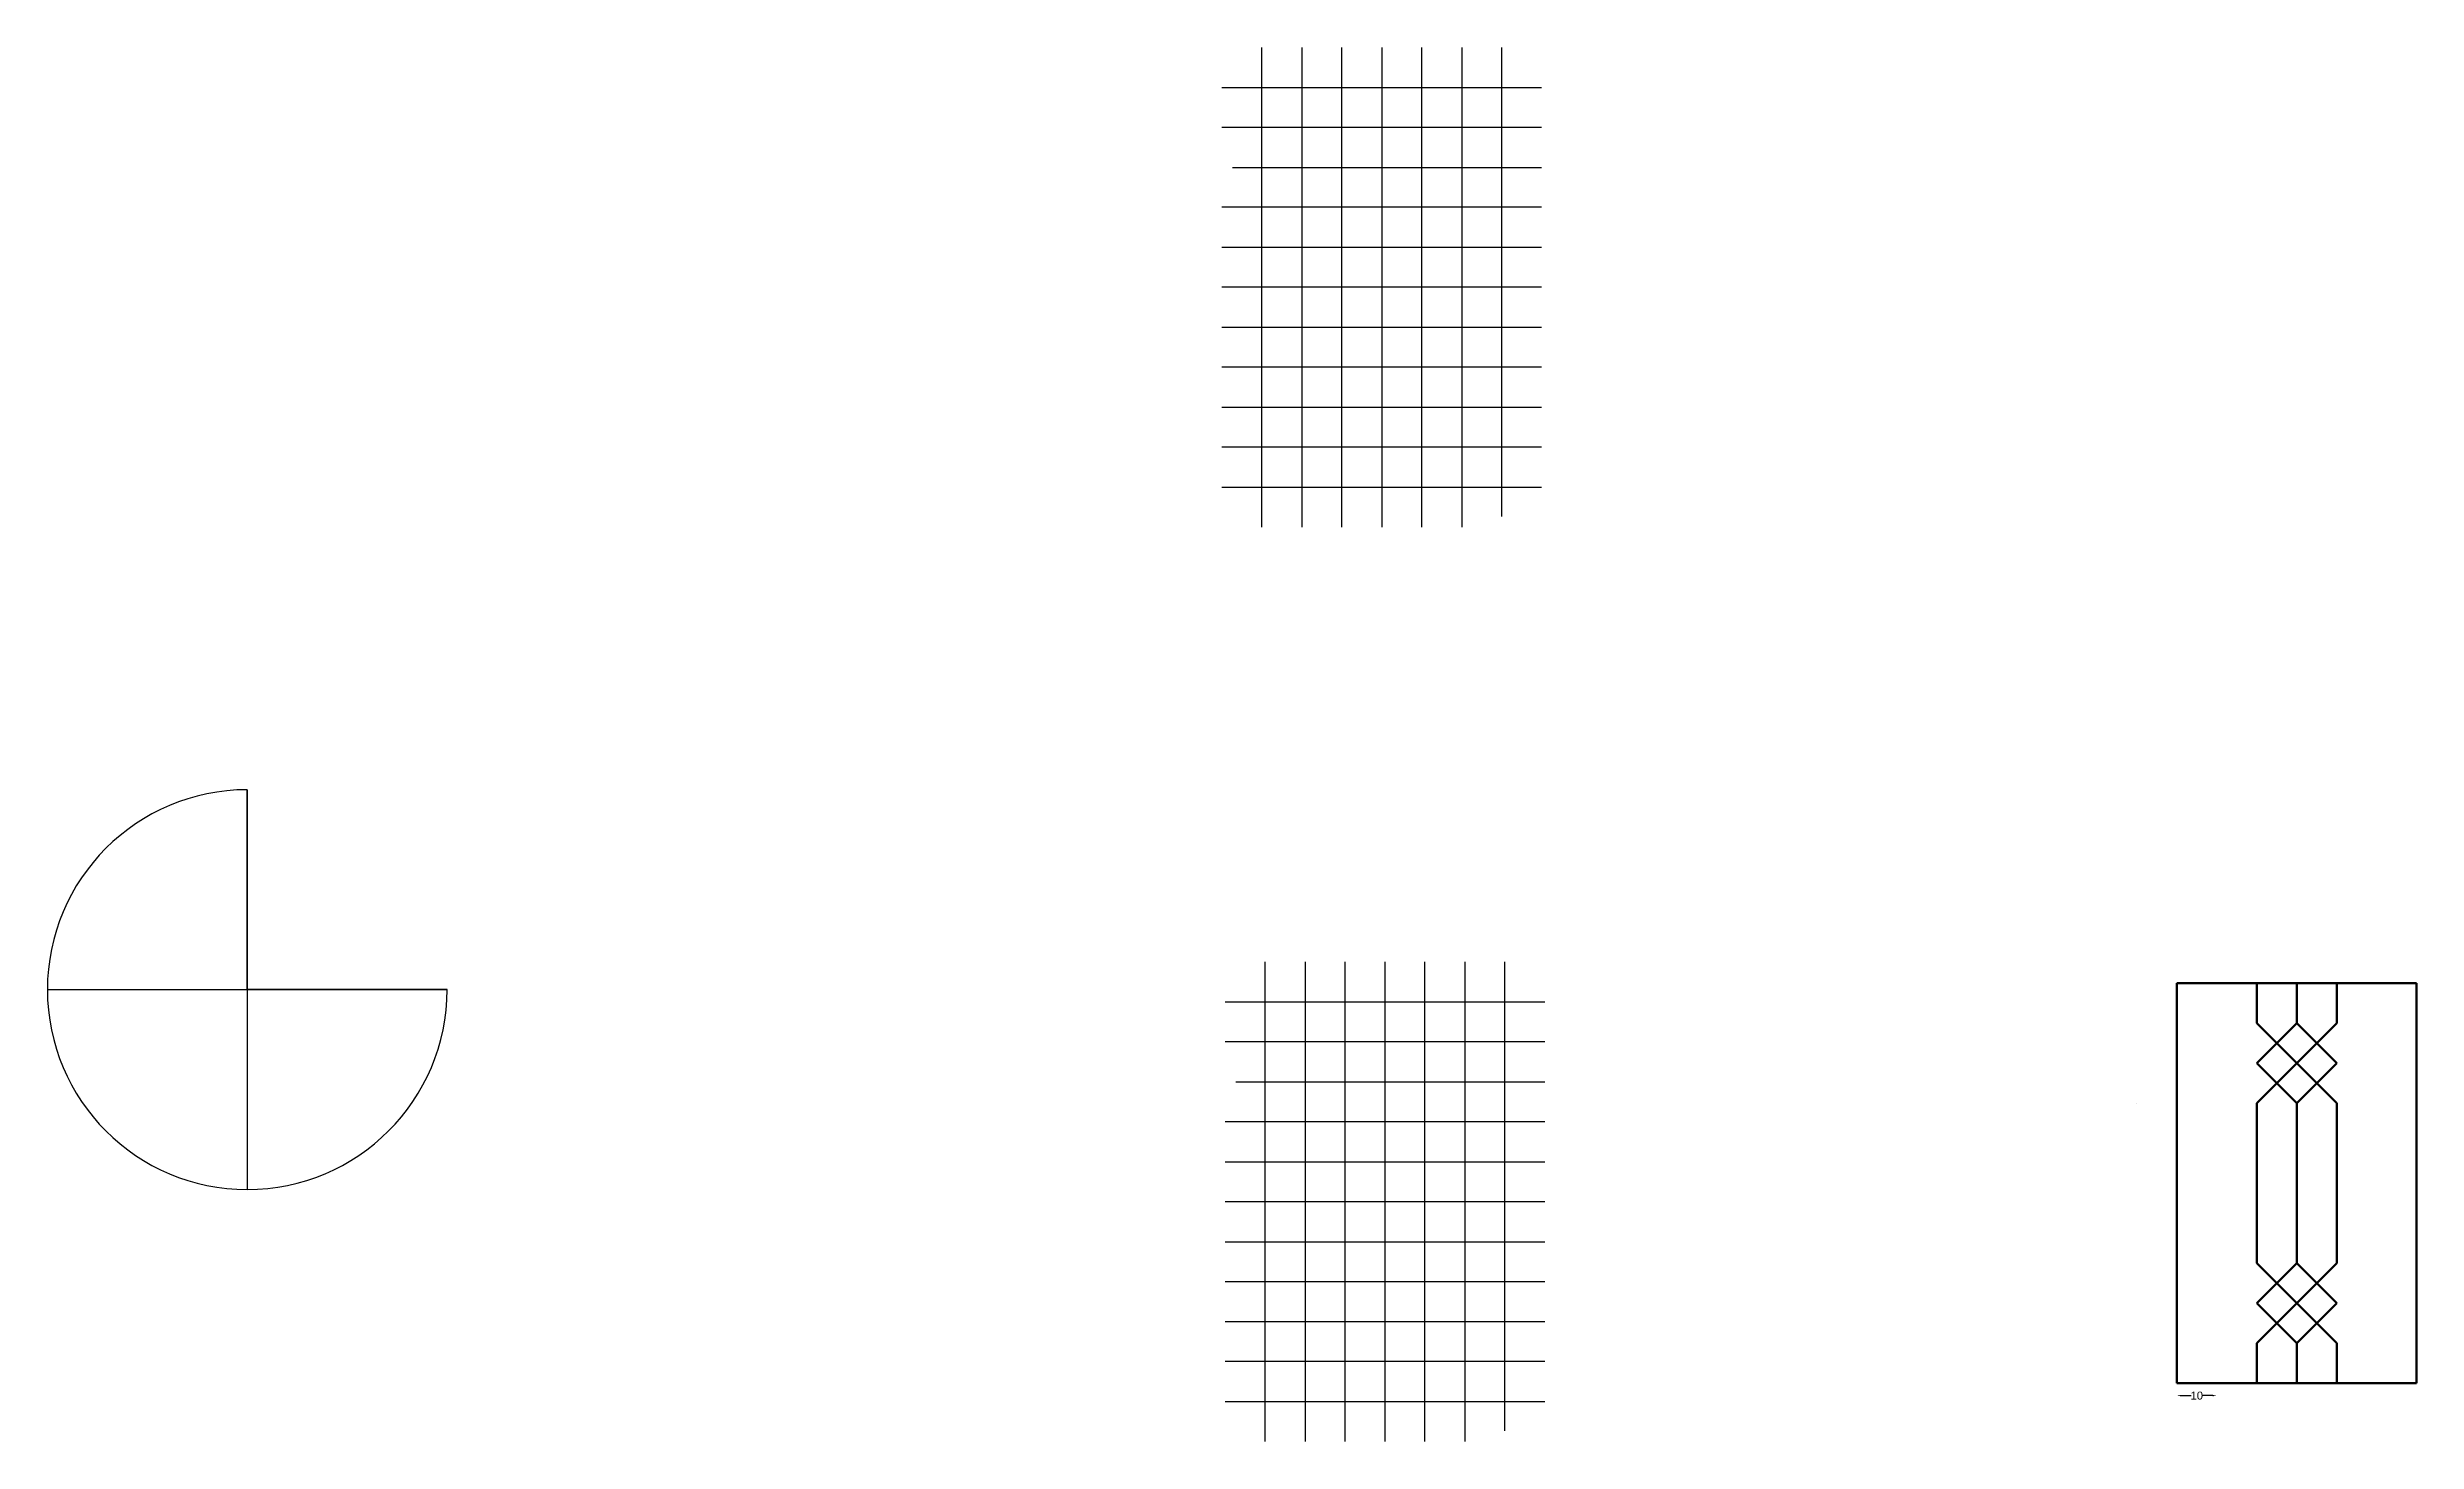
# Model space of a CAD drawing. Header units: inches. Extents: x -503 to 822, y -11 to 344.
# Drawn here: x -503 to 90, y -5 to 344 of the extents above; entities that cross this region are included whole.
import ezdxf

# ---------------------------------------------------------------- set-up
doc = ezdxf.new("R2010")
doc.units = ezdxf.units.IN
doc.header["$MEASUREMENT"] = 0
doc.styles.get("Standard").update_dxf_attribs({"font": 'arial.ttf'})
doc.dimstyles.get("Standard").update_dxf_attribs({"dimtxt": 2, "dimasz": 1, "dimexe": 0.18, "dimexo": 0.0625, "dimgap": 0.09, "dimtad": 0, "dimtih": 1, "dimtoh": 1, "dimdec": 0, "dimzin": 0, "dimdsep": 46, "dimtxsty": 'Standard', "dimcen": 1, "dimse1": 1, "dimse2": 1, "dimadec": 0, "dimazin": 0, "dimtfac": 1, "dimtdec": 0, "dimtofl": 0, "dimtmove": 0, "dimatfit": 3, "dimfxl": 1, "dimtolj": 1, "dimtzin": 0, "dimarcsym": 0})

# ---------------------------------------------------------------- blocks, each defined once
blk = doc.blocks.new('*D1')
at = {"color": 0, "lineweight": -2, "transparency": 16777216}
for p, q in [((31, 6.84), (33.58, 6.84)), ((39, 6.84), (36.42, 6.84))]:
    blk.add_line(p, q, dxfattribs=at)
at = {"color": 0, "transparency": 16777216}
for points in [[(31, 7.01), (31, 6.68), (30, 6.84)], [(39, 7.01), (39, 6.68), (40, 6.84)]]:
    blk.add_solid(points, dxfattribs=at)
at = {"layer": 'Defpoints', "color": 0, "transparency": 16777216}
for p in [(30, 10), (40, 10), (40, 6.84)]:
    blk.add_point(p, dxfattribs=at)
at = {"color": 0, "transparency": 16777216, "insert": (35, 6.84), "char_height": 2, "attachment_point": 5}
blk.add_mtext('\\A1;10', dxfattribs=at)

msp = doc.modelspace()

# ---------------------------------------------------------------- linework, layer by layer
at = {"transparency": 33554684}
for p, q in [((-198.9, 334.1), (-198.9, 344.1)), ((-188.9, 344.1), (-188.9, 334.1)), ((-178.9, 334.1), (-178.9, 344.1)), ((-168.9, 344.1), (-168.9, 334.1)), ((-158.9, 334.1), (-158.9, 344.1)), ((-148.9, 344.1), (-148.9, 334.1)), ((-138.9, 334.1), (-138.9, 344.1)), ((-208.9, 334.1), (-198.9, 334.1)), ((-198.9, 324.1), (-198.9, 334.1)), ((-198.9, 334.1), (-188.9, 334.1)), ((-188.9, 334.1), (-188.9, 324.1)), ((-188.9, 334.1), (-178.9, 334.1)), ((-178.9, 324.1), (-178.9, 334.1)), ((-178.9, 334.1), (-168.9, 334.1)), ((-168.9, 334.1), (-168.9, 324.1)), ((-168.9, 334.1), (-158.9, 334.1)), ((-158.9, 324.1), (-158.9, 334.1)), ((-158.9, 334.1), (-148.9, 334.1)), ((-148.9, 334.1), (-148.9, 324.1)), ((-148.9, 334.1), (-138.9, 334.1)), ((-138.9, 324.1), (-138.9, 334.1)), ((-138.9, 334.1), (-128.9, 334.1)), ((-198.9, 324.1), (-208.9, 324.1)), ((-198.9, 314.1), (-198.9, 324.1)), ((-188.9, 324.1), (-198.9, 324.1)), ((-188.9, 324.1), (-188.9, 314.1)), ((-178.9, 324.1), (-188.9, 324.1)), ((-178.9, 314.1), (-178.9, 324.1)), ((-168.9, 324.1), (-178.9, 324.1)), ((-168.9, 324.1), (-168.9, 314.1)), ((-158.9, 324.1), (-168.9, 324.1)), ((-158.9, 314.1), (-158.9, 324.1)), ((-148.9, 324.1), (-158.9, 324.1)), ((-148.9, 324.1), (-148.9, 314.1)), ((-138.9, 324.1), (-148.9, 324.1)), ((-138.9, 314.1), (-138.9, 324.1)), ((-128.9, 324.1), (-138.9, 324.1)), ((-206.22, 314.1), (-188.9, 314.1)), ((-198.9, 304.1), (-198.9, 314.1)), ((-188.9, 314.1), (-188.9, 304.1)), ((-188.9, 314.1), (-178.9, 314.1)), ((-178.9, 304.1), (-178.9, 314.1)), ((-178.9, 314.1), (-168.9, 314.1)), ((-168.9, 314.1), (-168.9, 304.1)), ((-168.9, 314.1), (-158.9, 314.1)), ((-158.9, 304.1), (-158.9, 314.1)), ((-158.9, 314.1), (-148.9, 314.1)), ((-148.9, 314.1), (-148.9, 304.1)), ((-148.9, 314.1), (-138.9, 314.1)), ((-138.9, 304.1), (-138.9, 314.1)), ((-138.9, 314.1), (-128.9, 314.1)), ((-208.9, 304.1), (-208.9, 304.1)), ((-198.9, 304.1), (-208.9, 304.1)), ((-198.9, 294.1), (-198.9, 304.1)), ((-188.9, 304.1), (-198.9, 304.1)), ((-188.9, 304.1), (-188.9, 294.1)), ((-178.9, 304.1), (-188.9, 304.1)), ((-178.9, 294.1), (-178.9, 304.1)), ((-168.9, 304.1), (-178.9, 304.1)), ((-168.9, 304.1), (-168.9, 294.1)), ((-158.9, 304.1), (-168.9, 304.1)), ((-158.9, 294.1), (-158.9, 304.1)), ((-148.9, 304.1), (-158.9, 304.1)), ((-148.9, 304.1), (-148.9, 294.1)), ((-138.9, 304.1), (-148.9, 304.1)), ((-138.9, 294.1), (-138.9, 304.1)), ((-128.9, 304.1), (-138.9, 304.1)), ((-208.9, 294.1), (-198.9, 294.1)), ((-198.9, 294.1), (-188.9, 294.1)), ((-198.9, 284.1), (-198.9, 294.1)), ((-188.9, 294.1), (-178.9, 294.1)), ((-188.9, 294.1), (-188.9, 284.1)), ((-178.9, 294.1), (-168.9, 294.1)), ((-178.9, 284.1), (-178.9, 294.1)), ((-168.9, 294.1), (-158.9, 294.1)), ((-168.9, 294.1), (-168.9, 284.1)), ((-158.9, 294.1), (-148.9, 294.1)), ((-158.9, 284.1), (-158.9, 294.1)), ((-148.9, 294.1), (-138.9, 294.1)), ((-148.9, 294.1), (-148.9, 284.1)), ((-138.9, 294.1), (-128.9, 294.1)), ((-138.9, 284.1), (-138.9, 294.1)), ((-198.9, 284.1), (-208.9, 284.1)), ((-188.9, 284.1), (-198.9, 284.1)), ((-198.9, 274.1), (-198.9, 284.1)), ((-178.9, 284.1), (-188.9, 284.1)), ((-188.9, 284.1), (-188.9, 274.1)), ((-168.9, 284.1), (-178.9, 284.1)), ((-178.9, 274.1), (-178.9, 284.1)), ((-158.9, 284.1), (-168.9, 284.1)), ((-168.9, 284.1), (-168.9, 274.1)), ((-148.9, 284.1), (-158.9, 284.1)), ((-158.9, 274.1), (-158.9, 284.1)), ((-138.9, 284.1), (-148.9, 284.1)), ((-148.9, 284.1), (-148.9, 274.1)), ((-128.9, 284.1), (-138.9, 284.1)), ((-138.9, 274.1), (-138.9, 284.1)), ((-208.9, 274.1), (-198.9, 274.1)), ((-198.9, 274.1), (-188.9, 274.1)), ((-198.9, 264.1), (-198.9, 274.1)), ((-188.9, 274.1), (-178.9, 274.1)), ((-188.9, 274.1), (-188.9, 264.1)), ((-178.9, 274.1), (-168.9, 274.1)), ((-178.9, 264.1), (-178.9, 274.1)), ((-168.9, 274.1), (-158.9, 274.1)), ((-168.9, 274.1), (-168.9, 264.1)), ((-158.9, 274.1), (-148.9, 274.1)), ((-158.9, 264.1), (-158.9, 274.1)), ((-148.9, 274.1), (-138.9, 274.1)), ((-148.9, 274.1), (-148.9, 264.1)), ((-138.9, 274.1), (-128.9, 274.1)), ((-138.9, 264.1), (-138.9, 274.1)), ((-198.9, 264.1), (-208.9, 264.1)), ((-188.9, 264.1), (-198.9, 264.1)), ((-198.9, 254.1), (-198.9, 264.1)), ((-178.9, 264.1), (-188.9, 264.1)), ((-188.9, 264.1), (-188.9, 254.1)), ((-168.9, 264.1), (-178.9, 264.1)), ((-178.9, 254.1), (-178.9, 264.1)), ((-158.9, 264.1), (-168.9, 264.1)), ((-168.9, 264.1), (-168.9, 254.1)), ((-148.9, 264.1), (-158.9, 264.1)), ((-158.9, 254.1), (-158.9, 264.1)), ((-138.9, 264.1), (-148.9, 264.1)), ((-148.9, 264.1), (-148.9, 254.1)), ((-128.9, 264.1), (-138.9, 264.1)), ((-138.9, 254.1), (-138.9, 264.1)), ((-208.9, 254.1), (-198.9, 254.1)), ((-198.9, 254.1), (-188.9, 254.1)), ((-198.9, 244.1), (-198.9, 254.1)), ((-188.9, 254.1), (-178.9, 254.1)), ((-188.9, 254.1), (-188.9, 244.1)), ((-178.9, 254.1), (-168.9, 254.1)), ((-178.9, 244.1), (-178.9, 254.1)), ((-168.9, 254.1), (-158.9, 254.1)), ((-168.9, 254.1), (-168.9, 244.1)), ((-158.9, 254.1), (-148.9, 254.1)), ((-158.9, 244.1), (-158.9, 254.1)), ((-148.9, 254.1), (-138.9, 254.1)), ((-148.9, 254.1), (-148.9, 244.1)), ((-138.9, 254.1), (-128.9, 254.1)), ((-138.9, 244.1), (-138.9, 254.1)), ((-198.9, 244.1), (-208.9, 244.1)), ((-188.9, 244.1), (-198.9, 244.1)), ((-198.9, 234.1), (-198.9, 244.1)), ((-178.9, 244.1), (-188.9, 244.1)), ((-188.9, 244.1), (-188.9, 234.1)), ((-168.9, 244.1), (-178.9, 244.1)), ((-178.9, 234.1), (-178.9, 244.1)), ((-158.9, 244.1), (-168.9, 244.1)), ((-168.9, 244.1), (-168.9, 234.1)), ((-148.9, 244.1), (-158.9, 244.1)), ((-158.9, 234.1), (-158.9, 244.1)), ((-138.9, 244.1), (-148.9, 244.1)), ((-148.9, 244.1), (-148.9, 234.1)), ((-128.9, 244.1), (-138.9, 244.1)), ((-138.9, 234.1), (-138.9, 244.1)), ((-208.9, 234.1), (-198.9, 234.1)), ((-198.9, 234.1), (-188.9, 234.1)), ((-198.9, 224.1), (-198.9, 234.1)), ((-188.9, 234.1), (-178.9, 234.1)), ((-188.9, 234.1), (-188.9, 224.1)), ((-178.9, 234.1), (-168.9, 234.1)), ((-178.9, 224.1), (-178.9, 234.1)), ((-168.9, 234.1), (-158.9, 234.1)), ((-168.9, 234.1), (-168.9, 224.1)), ((-158.9, 234.1), (-148.9, 234.1)), ((-158.9, 224.1), (-158.9, 234.1)), ((-148.9, 234.1), (-138.9, 234.1)), ((-148.9, 234.1), (-148.9, 224.1)), ((-138.9, 234.1), (-128.9, 234.1)), ((-138.9, 226.78), (-138.9, 234.1)), ((-452.74, 108.41), (-452.74, 158.41)), ((-452.74, 158.41), (-452.74, 58.41)), ((-198.1, 105.35), (-198.1, 115.35)), ((-188.1, 115.35), (-188.1, 105.35)), ((-178.1, 105.35), (-178.1, 115.35)), ((-168.1, 115.35), (-168.1, 105.35)), ((-158.1, 105.35), (-158.1, 115.35)), ((-148.1, 115.35), (-148.1, 105.35)), ((-138.1, 105.35), (-138.1, 115.35)), ((-502.74, 108.41), (-492.74, 108.41)), ((-492.74, 108.41), (-402.74, 108.41)), ((-402.74, 108.41), (-452.74, 108.41)), ((-208.1, 105.35), (-198.1, 105.35)), ((-198.1, 95.35), (-198.1, 105.35)), ((-198.1, 105.35), (-188.1, 105.35)), ((-188.1, 105.35), (-188.1, 95.35)), ((-188.1, 105.35), (-178.1, 105.35)), ((-178.1, 95.35), (-178.1, 105.35)), ((-178.1, 105.35), (-168.1, 105.35)), ((-168.1, 105.35), (-168.1, 95.35)), ((-168.1, 105.35), (-158.1, 105.35)), ((-158.1, 95.35), (-158.1, 105.35)), ((-158.1, 105.35), (-148.1, 105.35)), ((-148.1, 105.35), (-148.1, 95.35)), ((-148.1, 105.35), (-138.1, 105.35)), ((-138.1, 95.35), (-138.1, 105.35)), ((-138.1, 105.35), (-128.1, 105.35)), ((-198.1, 95.35), (-208.1, 95.35)), ((-198.1, 85.35), (-198.1, 95.35)), ((-188.1, 95.35), (-198.1, 95.35)), ((-188.1, 95.35), (-188.1, 85.35)), ((-178.1, 95.35), (-188.1, 95.35)), ((-178.1, 85.35), (-178.1, 95.35)), ((-168.1, 95.35), (-178.1, 95.35)), ((-168.1, 95.35), (-168.1, 85.35)), ((-158.1, 95.35), (-168.1, 95.35)), ((-158.1, 85.35), (-158.1, 95.35)), ((-148.1, 95.35), (-158.1, 95.35)), ((-148.1, 95.35), (-148.1, 85.35)), ((-138.1, 95.35), (-148.1, 95.35)), ((-138.1, 85.35), (-138.1, 95.35)), ((-128.1, 95.35), (-138.1, 95.35)), ((-205.42, 85.35), (-188.1, 85.35)), ((-198.1, 75.35), (-198.1, 85.35)), ((-188.1, 85.35), (-188.1, 75.35)), ((-188.1, 85.35), (-178.1, 85.35)), ((-178.1, 75.35), (-178.1, 85.35)), ((-178.1, 85.35), (-168.1, 85.35)), ((-168.1, 85.35), (-168.1, 75.35)), ((-168.1, 85.35), (-158.1, 85.35)), ((-158.1, 75.35), (-158.1, 85.35)), ((-158.1, 85.35), (-148.1, 85.35)), ((-148.1, 85.35), (-148.1, 75.35)), ((-148.1, 85.35), (-138.1, 85.35)), ((-138.1, 75.35), (-138.1, 85.35)), ((-138.1, 85.35), (-128.1, 85.35)), ((-208.1, 75.35), (-208.1, 75.35)), ((-198.1, 75.35), (-208.1, 75.35)), ((-198.1, 65.35), (-198.1, 75.35)), ((-188.1, 75.35), (-198.1, 75.35)), ((-188.1, 75.35), (-188.1, 65.35)), ((-178.1, 75.35), (-188.1, 75.35)), ((-178.1, 65.35), (-178.1, 75.35)), ((-168.1, 75.35), (-178.1, 75.35)), ((-168.1, 75.35), (-168.1, 65.35)), ((-158.1, 75.35), (-168.1, 75.35)), ((-158.1, 65.35), (-158.1, 75.35)), ((-148.1, 75.35), (-158.1, 75.35)), ((-148.1, 75.35), (-148.1, 65.35)), ((-138.1, 75.35), (-148.1, 75.35)), ((-138.1, 65.35), (-138.1, 75.35)), ((-128.1, 75.35), (-138.1, 75.35)), ((-208.1, 65.35), (-198.1, 65.35)), ((-198.1, 65.35), (-188.1, 65.35)), ((-198.1, 55.35), (-198.1, 65.35)), ((-188.1, 65.35), (-178.1, 65.35)), ((-188.1, 65.35), (-188.1, 55.35)), ((-178.1, 65.35), (-168.1, 65.35)), ((-178.1, 55.35), (-178.1, 65.35)), ((-168.1, 65.35), (-158.1, 65.35)), ((-168.1, 65.35), (-168.1, 55.35)), ((-158.1, 65.35), (-148.1, 65.35)), ((-158.1, 55.35), (-158.1, 65.35)), ((-148.1, 65.35), (-138.1, 65.35)), ((-148.1, 65.35), (-148.1, 55.35)), ((-138.1, 65.35), (-128.1, 65.35)), ((-138.1, 55.35), (-138.1, 65.35)), ((-198.1, 55.35), (-208.1, 55.35)), ((-188.1, 55.35), (-198.1, 55.35)), ((-198.1, 45.35), (-198.1, 55.35)), ((-178.1, 55.35), (-188.1, 55.35)), ((-188.1, 55.35), (-188.1, 45.35)), ((-168.1, 55.35), (-178.1, 55.35)), ((-178.1, 45.35), (-178.1, 55.35)), ((-158.1, 55.35), (-168.1, 55.35)), ((-168.1, 55.35), (-168.1, 45.35)), ((-148.1, 55.35), (-158.1, 55.35)), ((-158.1, 45.35), (-158.1, 55.35)), ((-138.1, 55.35), (-148.1, 55.35)), ((-148.1, 55.35), (-148.1, 45.35)), ((-128.1, 55.35), (-138.1, 55.35)), ((-138.1, 45.35), (-138.1, 55.35)), ((-208.1, 45.35), (-198.1, 45.35)), ((-198.1, 45.35), (-188.1, 45.35)), ((-198.1, 35.35), (-198.1, 45.35)), ((-188.1, 45.35), (-178.1, 45.35)), ((-188.1, 45.35), (-188.1, 35.35)), ((-178.1, 45.35), (-168.1, 45.35)), ((-178.1, 35.35), (-178.1, 45.35)), ((-168.1, 45.35), (-158.1, 45.35)), ((-168.1, 45.35), (-168.1, 35.35)), ((-158.1, 45.35), (-148.1, 45.35)), ((-158.1, 35.35), (-158.1, 45.35)), ((-148.1, 45.35), (-138.1, 45.35)), ((-148.1, 45.35), (-148.1, 35.35)), ((-138.1, 45.35), (-128.1, 45.35)), ((-138.1, 35.35), (-138.1, 45.35)), ((-198.1, 35.35), (-208.1, 35.35)), ((-188.1, 35.35), (-198.1, 35.35)), ((-198.1, 25.35), (-198.1, 35.35)), ((-178.1, 35.35), (-188.1, 35.35)), ((-188.1, 35.35), (-188.1, 25.35)), ((-168.1, 35.35), (-178.1, 35.35)), ((-178.1, 25.35), (-178.1, 35.35)), ((-158.1, 35.35), (-168.1, 35.35)), ((-168.1, 35.35), (-168.1, 25.35)), ((-148.1, 35.35), (-158.1, 35.35)), ((-158.1, 25.35), (-158.1, 35.35)), ((-138.1, 35.35), (-148.1, 35.35)), ((-148.1, 35.35), (-148.1, 25.35)), ((-128.1, 35.35), (-138.1, 35.35)), ((-138.1, 25.35), (-138.1, 35.35)), ((-208.1, 25.35), (-198.1, 25.35)), ((-198.1, 25.35), (-188.1, 25.35)), ((-198.1, 15.35), (-198.1, 25.35)), ((-188.1, 25.35), (-178.1, 25.35)), ((-188.1, 25.35), (-188.1, 15.35)), ((-178.1, 25.35), (-168.1, 25.35)), ((-178.1, 15.35), (-178.1, 25.35)), ((-168.1, 25.35), (-158.1, 25.35)), ((-168.1, 25.35), (-168.1, 15.35)), ((-158.1, 25.35), (-148.1, 25.35)), ((-158.1, 15.35), (-158.1, 25.35)), ((-148.1, 25.35), (-138.1, 25.35)), ((-148.1, 25.35), (-148.1, 15.35)), ((-138.1, 25.35), (-128.1, 25.35)), ((-138.1, 15.35), (-138.1, 25.35)), ((-198.1, 15.35), (-208.1, 15.35)), ((-188.1, 15.35), (-198.1, 15.35)), ((-198.1, 5.35), (-198.1, 15.35)), ((-178.1, 15.35), (-188.1, 15.35)), ((-188.1, 15.35), (-188.1, 5.35)), ((-168.1, 15.35), (-178.1, 15.35)), ((-178.1, 5.35), (-178.1, 15.35)), ((-158.1, 15.35), (-168.1, 15.35)), ((-168.1, 15.35), (-168.1, 5.35)), ((-148.1, 15.35), (-158.1, 15.35)), ((-158.1, 5.35), (-158.1, 15.35)), ((-138.1, 15.35), (-148.1, 15.35)), ((-148.1, 15.35), (-148.1, 5.35)), ((-128.1, 15.35), (-138.1, 15.35)), ((-138.1, 5.35), (-138.1, 15.35)), ((-208.1, 5.35), (-198.1, 5.35)), ((-198.1, 5.35), (-188.1, 5.35)), ((-198.1, -4.65), (-198.1, 5.35)), ((-188.1, 5.35), (-178.1, 5.35)), ((-188.1, 5.35), (-188.1, -4.65)), ((-178.1, 5.35), (-168.1, 5.35)), ((-178.1, -4.65), (-178.1, 5.35)), ((-168.1, 5.35), (-158.1, 5.35)), ((-168.1, 5.35), (-168.1, -4.65)), ((-158.1, 5.35), (-148.1, 5.35)), ((-158.1, -4.65), (-158.1, 5.35)), ((-148.1, 5.35), (-138.1, 5.35)), ((-148.1, 5.35), (-148.1, -4.65)), ((-138.1, 5.35), (-128.1, 5.35)), ((-138.1, -1.97), (-138.1, 5.35))]:
    msp.add_line(p, q, dxfattribs=at)
for p, q in [((30, 100), (30, 110)), ((30, 110), (40, 110)), ((40, 110), (50, 110)), ((50, 100), (50, 110)), ((70, 100), (70, 110)), ((70, 110), (80, 110)), ((80, 110), (90, 110)), ((90, 100), (90, 110)), ((30, 90), (30, 100)), ((90, 90), (90, 100)), ((30, 80), (30, 90)), ((90, 80), (90, 90)), ((20, 80), (20, 80)), ((30, 70), (30, 80)), ((50, 70), (50, 80)), ((70, 70), (70, 80)), ((90, 70), (90, 80)), ((30, 60), (30, 70)), ((50, 60), (50, 70)), ((70, 60), (70, 70)), ((90, 60), (90, 70)), ((30, 50), (30, 60)), ((50, 50), (50, 60)), ((70, 50), (70, 60)), ((90, 50), (90, 60)), ((30, 40), (30, 50)), ((50, 40), (50, 50)), ((70, 40), (70, 50)), ((90, 40), (90, 50)), ((30, 30), (30, 40)), ((90, 30), (90, 40)), ((30, 20), (30, 30)), ((90, 20), (90, 30)), ((30, 10), (30, 20)), ((50, 10), (50, 20)), ((70, 10), (70, 20)), ((90, 10), (90, 20)), ((30, 10), (40, 10)), ((40, 10), (50, 10)), ((70, 10), (80, 10)), ((80, 10), (90, 10))]:
    msp.add_line(p, q)
at = {"color": 40, "lineweight": 50, "true_color": 0xf8d731, "transparency": 33554684}
for p, q in [((90, 110), (30, 110)), ((30, 110), (30, 10)), ((70, 110), (50, 110)), ((60, 110), (60, 100)), ((90, 10), (90, 110)), ((60, 100), (50, 90)), ((70, 90), (60, 100)), ((60, 100), (70, 90)), ((50, 90), (60, 80)), ((60, 80), (70, 90)), ((70, 90), (60, 80)), ((60, 80), (60, 40)), ((60, 40), (50, 30)), ((70, 30), (60, 40)), ((60, 40), (70, 30)), ((50, 30), (60, 20)), ((60, 20), (70, 30)), ((70, 30), (60, 20)), ((60, 20), (60, 10)), ((30, 10), (90, 10)), ((70, 10), (50, 10))]:
    msp.add_line(p, q, dxfattribs=at)
at = {"color": 40, "lineweight": 50, "true_color": 0xf8d731}
for p, q in [((50, 100), (50, 110)), ((60, 110), (60, 100)), ((70, 110), (70, 100)), ((70, 80), (50, 100)), ((70, 100), (50, 80)), ((50, 80), (50, 40)), ((60, 80), (60, 70)), ((70, 40), (70, 80)), ((60, 70), (60, 60)), ((60, 60), (60, 50)), ((60, 50), (60, 40)), ((50, 20), (70, 40)), ((50, 40), (70, 20)), ((50, 10), (50, 20)), ((60, 20), (60, 10)), ((70, 20), (70, 10))]:
    msp.add_line(p, q, dxfattribs=at)
at = {"transparency": 33554684}
msp.add_arc((-452.74, 108.41), 50, 90, 0, dxfattribs=at)

# ---------------------------------------------------------------- dimensions: what is measured, and where the dimension line sits
at = {"color": 40, "true_color": 0xf8d731, "transparency": 33554684}
dim = msp.add_linear_dim(base=(40, 6.84), p1=(30, 10), p2=(40, 10), dimstyle='Standard', dxfattribs=at)
dim.commit()
dim.dimension.update_dxf_attribs({"geometry": '*D1', "text_midpoint": (35, 6.84)})

doc.saveas('drawing.dxf')
